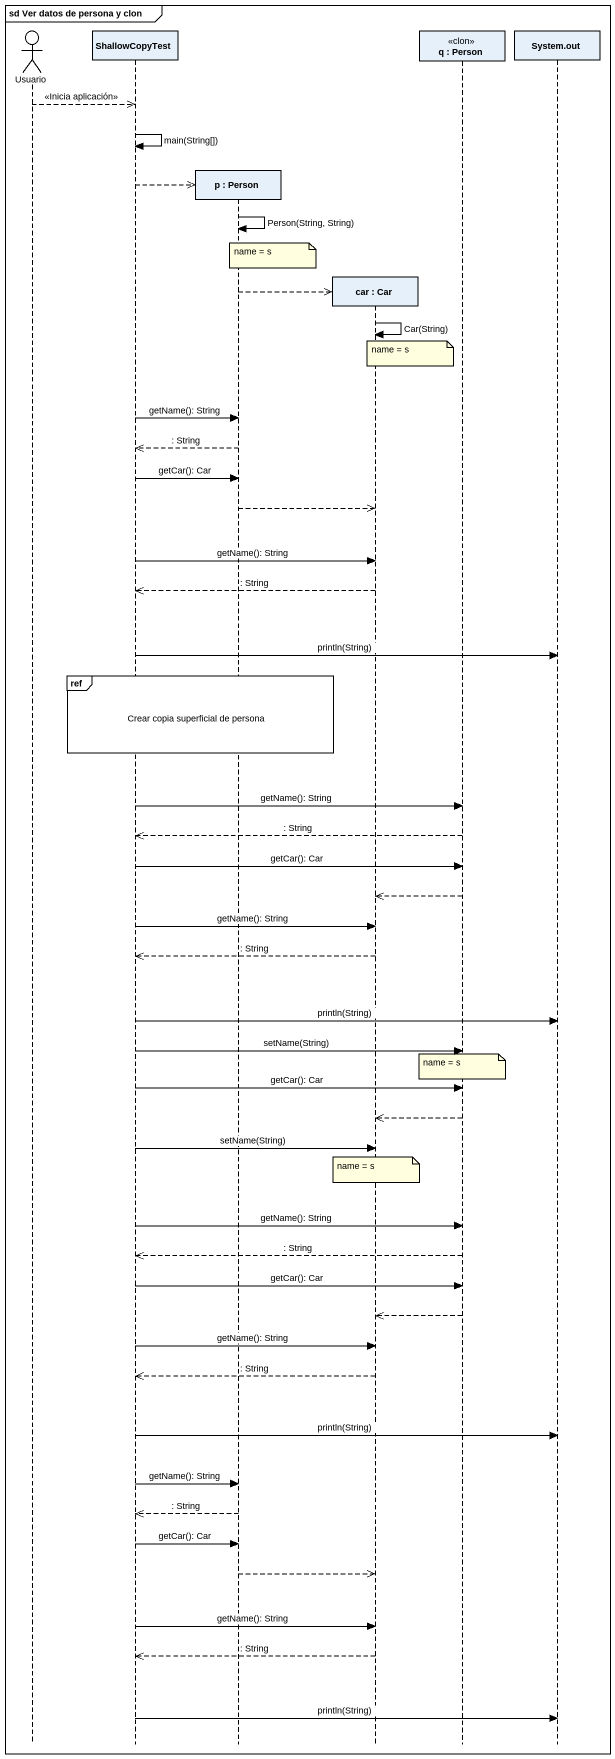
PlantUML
@startuml
mainframe sd Ver datos de persona y clon
hide footbox
actor Usuario
participant ShallowCopyTest
participant "p : Person" as p
participant "car : Car" as car
participant "q : Person" as q <<clon>>
participant "System.out" as System_out

Usuario -->> ShallowCopyTest : <<Inicia aplicación>>
ShallowCopyTest -> ShallowCopyTest : main(String[])
ShallowCopyTest -->> p **
p -> p : Person(String, String)
note over p : name = s
p -->> car **
car -> car : Car(String)
note over car : name = s
ShallowCopyTest -> p : getName(): String
p -->> ShallowCopyTest : : String
ShallowCopyTest -> p : getCar(): Car
p -->> car
ShallowCopyTest -> car : getName(): String
car -->> ShallowCopyTest : : String
ShallowCopyTest -> System_out : println(String)
ref over ShallowCopyTest, p : Crear copia superficial de persona
ShallowCopyTest -> q : getName(): String
q -->> ShallowCopyTest : : String
ShallowCopyTest -> q : getCar(): Car
q -->> car
ShallowCopyTest -> car : getName(): String
car -->> ShallowCopyTest : : String
ShallowCopyTest -> System_out : println(String)
ShallowCopyTest -> q : setName(String)
note over q : name = s
ShallowCopyTest -> q : getCar(): Car
q -->> car
ShallowCopyTest -> car : setName(String)
note over car : name = s
ShallowCopyTest -> q : getName(): String
q -->> ShallowCopyTest : : String
ShallowCopyTest -> q : getCar(): Car
q -->> car
ShallowCopyTest -> car : getName(): String
car -->> ShallowCopyTest : : String
ShallowCopyTest -> System_out : println(String)
ShallowCopyTest -> p : getName(): String
p -->> ShallowCopyTest : : String
ShallowCopyTest -> p : getCar(): Car
p -->> car
ShallowCopyTest -> car : getName(): String
car -->> ShallowCopyTest : : String
ShallowCopyTest -> System_out : println(String)
@enduml
